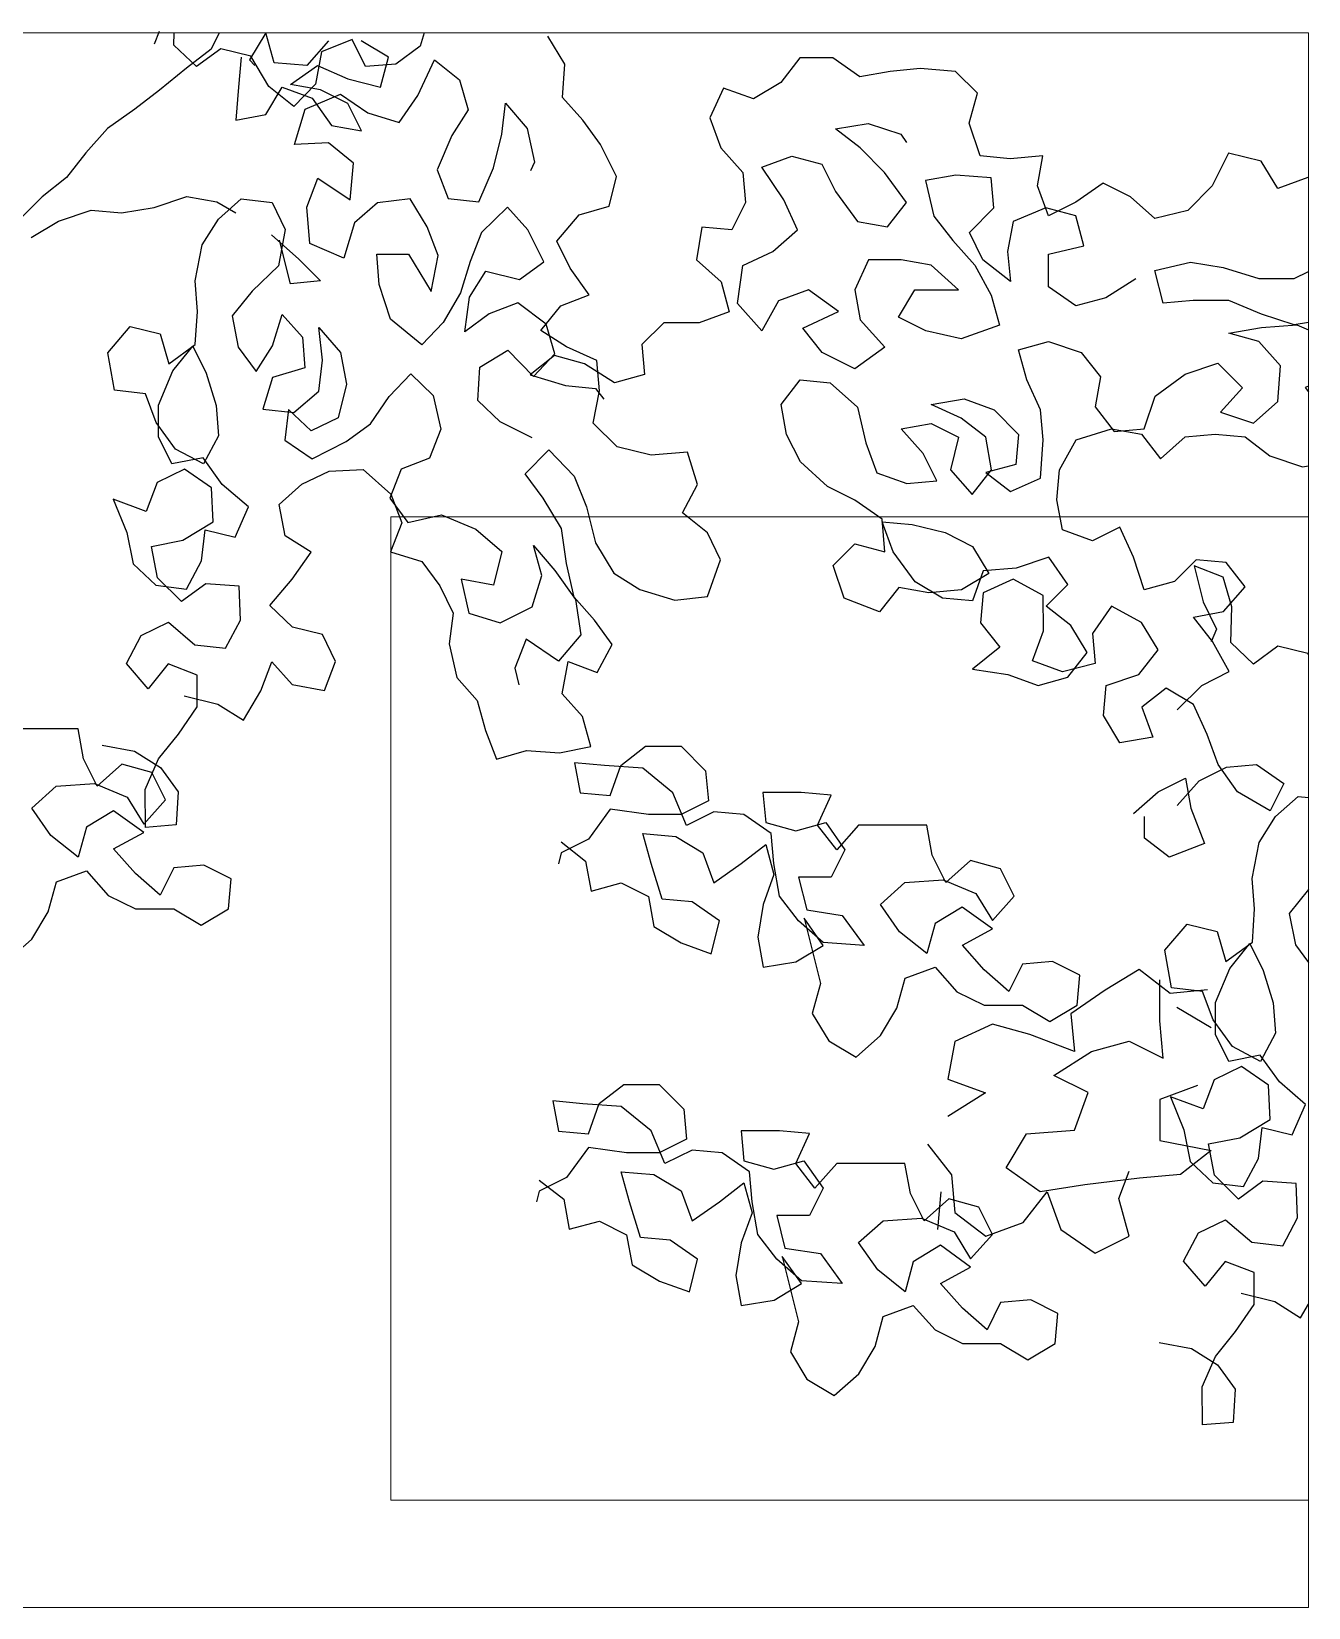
# Model space of a CAD drawing. Header units: millimetres. Extents: x 2810.5 to 2848.4, y 1624.4 to 1676.1.
# Drawn here: x 2815.662 to 2817.107, y 1650.264 to 1652.048 of the extents above; entities that cross this region are included whole.
import ezdxf

# ---------------------------------------------------------------- set-up
doc = ezdxf.new("R2010")
doc.units = ezdxf.units.MM
doc.layers.add('PROIEZIONI_projections', color=145, linetype='Continuous', lineweight=13)
doc.layers.add('VERDE_ALBERI', color=104, linetype='Continuous')

msp = doc.modelspace()

# ---------------------------------------------------------------- linework, layer by layer
at = {"layer": 'PROIEZIONI_projections'}
msp.add_lwpolyline([(2814.2219, 1652.046), (2817.1072, 1652.046), (2817.1072, 1650.2641), (2814.2219, 1650.2641)], close=True, dxfattribs=at)
msp.add_lwpolyline([(2817.1072, 1650.3857), (2816.0688, 1650.3857), (2816.0688, 1651.4983), (2817.1072, 1651.4983)], dxfattribs=at)
at = {"layer": 'VERDE_ALBERI'}
for p, q in [((2815.8066, 1652.0476), (2815.8008, 1652.0333)), ((2815.8231, 1652.0323), (2815.8234, 1652.046)), ((2815.8744, 1652.046), (2815.8653, 1652.0277)), ((2815.9271, 1652.0463), (2815.9086, 1652.0154)), ((2815.9364, 1652.0123), (2815.9271, 1652.0463)), ((2816.1064, 1652.046), (2816.1017, 1652.0309)), ((2815.8486, 1652.008), (2815.8231, 1652.0323)), ((2815.8653, 1652.0277), (2815.8375, 1652.0061)), ((2815.8761, 1652.0282), (2815.8486, 1652.008)), ((2815.91, 1652.0198), (2815.8761, 1652.0282)), ((2815.9981, 1652.0371), (2815.9735, 1652.0093)), ((2816.0249, 1652.0387), (2815.99, 1652.0248)), ((2816.0398, 1652.008), (2816.0249, 1652.0387)), ((2816.0661, 1652.0186), (2816.0352, 1652.0371)), ((2816.1017, 1652.0309), (2816.0742, 1652.0107)), ((2816.2655, 1652.0107), (2816.2463, 1652.0424)), ((2815.8993, 1652.0185), (2815.8963, 1651.9845)), ((2815.9086, 1652.0154), (2815.9148, 1652.0092)), ((2815.9307, 1651.9854), (2815.91, 1652.0198)), ((2815.9735, 1652.0093), (2815.9364, 1652.0123)), ((2815.99, 1652.0248), (2815.9832, 1651.9882)), ((2816.0742, 1652.0107), (2816.0398, 1652.008)), ((2816.0569, 1651.9846), (2816.0661, 1652.0186)), ((2816.0992, 1651.9753), (2816.1182, 1652.0156)), ((2816.1182, 1652.0156), (2816.1463, 1651.9929)), ((2816.2629, 1651.9731), (2816.2655, 1652.0107)), ((2816.5317, 1652.0178), (2816.5101, 1651.99)), ((2816.5687, 1652.0178), (2816.5317, 1652.0178)), ((2816.5996, 1651.9962), (2816.5687, 1652.0178)), ((2815.8375, 1652.0061), (2815.8067, 1651.9813)), ((2815.9549, 1651.9876), (2815.9858, 1652.0093)), ((2815.9858, 1652.0093), (2816.0198, 1651.9939)), ((2816.0198, 1651.9939), (2816.0569, 1651.9846)), ((2816.1463, 1651.9929), (2816.156, 1651.959)), ((2816.6336, 1652.0025), (2816.5996, 1651.9962)), ((2816.6676, 1652.0056), (2816.6336, 1652.0025)), ((2816.7078, 1652.0025), (2816.6676, 1652.0056)), ((2816.7325, 1651.9778), (2816.7078, 1652.0025)), ((2815.8067, 1651.9813), (2815.7789, 1651.9597)), ((2815.8963, 1651.9845), (2815.8932, 1651.9474)), ((2815.9272, 1651.9536), (2815.9457, 1651.9845)), ((2815.9589, 1651.9627), (2815.9307, 1651.9854)), ((2815.9457, 1651.9845), (2815.9797, 1651.9722)), ((2815.9889, 1651.9815), (2815.9549, 1651.9876)), ((2815.9832, 1651.9882), (2815.9589, 1651.9627)), ((2815.9716, 1651.9596), (2816.0118, 1651.9767)), ((2816.0198, 1651.9661), (2815.9889, 1651.9815)), ((2816.0118, 1651.9767), (2816.0426, 1651.9555)), ((2816.0781, 1651.9445), (2816.0992, 1651.9753)), ((2816.4452, 1651.9837), (2816.4298, 1651.9498)), ((2816.4792, 1651.9714), (2816.4452, 1651.9837)), ((2816.5101, 1651.99), (2816.4792, 1651.9714)), ((2816.7233, 1651.9438), (2816.7325, 1651.9778)), ((2815.7789, 1651.9597), (2815.748, 1651.938)), ((2815.9595, 1651.9198), (2815.9716, 1651.9596)), ((2815.9797, 1651.9722), (2816.0013, 1651.9414)), ((2816.0353, 1651.9352), (2816.0198, 1651.9661)), ((2816.156, 1651.959), (2816.1375, 1651.9298)), ((2816.1942, 1651.9316), (2816.1983, 1651.9666)), ((2816.1983, 1651.9666), (2816.2228, 1651.938)), ((2816.2858, 1651.9472), (2816.2629, 1651.9731)), ((2815.8932, 1651.9474), (2815.9272, 1651.9536)), ((2816.0013, 1651.9414), (2816.0353, 1651.9352)), ((2816.0426, 1651.9555), (2816.0781, 1651.9445)), ((2816.306, 1651.9197), (2816.2858, 1651.9472)), ((2816.4298, 1651.9498), (2816.4422, 1651.9158)), ((2816.5719, 1651.9375), (2816.609, 1651.9437)), ((2816.609, 1651.9437), (2816.646, 1651.9314)), ((2816.7356, 1651.9068), (2816.7233, 1651.9438)), ((2815.748, 1651.938), (2815.7233, 1651.9102)), ((2815.9982, 1651.9215), (2815.9595, 1651.9198)), ((2816.0263, 1651.8988), (2815.9982, 1651.9215)), ((2816.1375, 1651.9298), (2816.1212, 1651.8911)), ((2816.1848, 1651.8934), (2816.1942, 1651.9316)), ((2816.2228, 1651.938), (2816.2314, 1651.8999)), ((2816.5997, 1651.9159), (2816.5719, 1651.9375)), ((2816.646, 1651.9314), (2816.6522, 1651.9222)), ((2815.7233, 1651.9102), (2815.7017, 1651.8824)), ((2816.3241, 1651.8837), (2816.306, 1651.9197)), ((2816.4422, 1651.9158), (2816.4669, 1651.888)), ((2816.4885, 1651.8942), (2816.5225, 1651.9066)), ((2816.5225, 1651.9066), (2816.5565, 1651.8974)), ((2816.6275, 1651.8882), (2816.5997, 1651.9159)), ((2816.7696, 1651.9037), (2816.7356, 1651.9068)), ((2816.8067, 1651.9069), (2816.7696, 1651.9037)), ((2816.8005, 1651.8729), (2816.8067, 1651.9069)), ((2817.0167, 1651.9101), (2816.9982, 1651.873)), ((2817.0538, 1651.9009), (2817.0167, 1651.9101)), ((2816.0227, 1651.857), (2816.0263, 1651.8988)), ((2816.1212, 1651.8911), (2816.1335, 1651.8588)), ((2816.1684, 1651.8547), (2816.1848, 1651.8934)), ((2816.2314, 1651.8999), (2816.2266, 1651.8898)), ((2816.4669, 1651.888), (2816.47, 1651.854)), ((2816.5133, 1651.8572), (2816.4885, 1651.8942)), ((2816.5565, 1651.8974), (2816.572, 1651.8665)), ((2816.6523, 1651.8542), (2816.6275, 1651.8882)), ((2816.7079, 1651.8851), (2816.6739, 1651.8789)), ((2816.748, 1651.8821), (2816.7079, 1651.8851)), ((2817.0724, 1651.87), (2817.0538, 1651.9009)), ((2815.7017, 1651.8824), (2815.674, 1651.8607)), ((2815.9735, 1651.8489), (2815.9861, 1651.8818)), ((2815.9861, 1651.8818), (2816.0227, 1651.857)), ((2816.3157, 1651.8498), (2816.3241, 1651.8837)), ((2816.6739, 1651.8789), (2816.6832, 1651.8388)), ((2816.7511, 1651.8481), (2816.748, 1651.8821)), ((2816.8129, 1651.8389), (2816.8005, 1651.8729)), ((2816.8747, 1651.876), (2816.8438, 1651.8544)), ((2816.9056, 1651.8606), (2816.8747, 1651.876)), ((2816.9982, 1651.873), (2816.9705, 1651.8452)), ((2817.1063, 1651.8824), (2817.0724, 1651.87)), ((2817.1072, 1651.8823), (2817.1063, 1651.8824)), ((2815.674, 1651.8607), (2815.6493, 1651.836)), ((2815.8006, 1651.8485), (2815.8377, 1651.8609)), ((2815.8377, 1651.8609), (2815.8717, 1651.8547)), ((2815.8717, 1651.8547), (2815.8933, 1651.8424)), ((2815.8734, 1651.8354), (2815.8993, 1651.8582)), ((2815.8993, 1651.8582), (2815.9343, 1651.8541)), ((2815.9343, 1651.8541), (2815.9492, 1651.8234)), ((2816.0535, 1651.8539), (2816.0276, 1651.831)), ((2816.0905, 1651.8582), (2816.0535, 1651.8539)), ((2816.1097, 1651.8265), (2816.0905, 1651.8582)), ((2816.1335, 1651.8588), (2816.1684, 1651.8547)), ((2816.2818, 1651.8402), (2816.3157, 1651.8498)), ((2816.47, 1651.854), (2816.4546, 1651.8231)), ((2816.5288, 1651.8232), (2816.5133, 1651.8572)), ((2816.572, 1651.8665), (2816.5967, 1651.8325)), ((2816.6307, 1651.8264), (2816.6523, 1651.8542)), ((2816.8438, 1651.8544), (2816.8129, 1651.8389)), ((2816.9334, 1651.8359), (2816.9056, 1651.8606)), ((2815.6616, 1651.8144), (2815.6925, 1651.833)), ((2815.6925, 1651.833), (2815.7296, 1651.8453)), ((2815.7296, 1651.8453), (2815.7636, 1651.8423)), ((2815.7636, 1651.8423), (2815.8006, 1651.8485)), ((2815.8549, 1651.8062), (2815.8734, 1651.8354)), ((2815.9768, 1651.8076), (2815.9735, 1651.8489)), ((2816.2008, 1651.849), (2816.1712, 1651.8203)), ((2816.2236, 1651.8231), (2816.2008, 1651.849)), ((2816.2565, 1651.8104), (2816.2818, 1651.8402)), ((2816.5967, 1651.8325), (2816.6307, 1651.8264)), ((2816.6832, 1651.8388), (2816.7048, 1651.811)), ((2816.7234, 1651.8203), (2816.7511, 1651.8481)), ((2816.7728, 1651.8327), (2816.7666, 1651.7987)), ((2816.8098, 1651.8482), (2816.7728, 1651.8327)), ((2816.8438, 1651.8389), (2816.8098, 1651.8482)), ((2816.8531, 1651.805), (2816.8438, 1651.8389)), ((2816.9705, 1651.8452), (2816.9334, 1651.8359)), ((2815.9335, 1651.8177), (2815.9644, 1651.79)), ((2815.9492, 1651.8234), (2815.9414, 1651.7826)), ((2816.0276, 1651.831), (2816.0155, 1651.7912)), ((2816.122, 1651.7942), (2816.1097, 1651.8265)), ((2816.1712, 1651.8203), (2816.1585, 1651.7874)), ((2816.2417, 1651.7871), (2816.2236, 1651.8231)), ((2816.4206, 1651.8262), (2816.4145, 1651.7891)), ((2816.4546, 1651.8231), (2816.4206, 1651.8262)), ((2816.501, 1651.7985), (2816.5288, 1651.8232)), ((2816.7388, 1651.7894), (2816.7234, 1651.8203)), ((2815.8471, 1651.7654), (2815.8549, 1651.8062)), ((2815.9551, 1651.7621), (2815.9427, 1651.8116)), ((2816.0155, 1651.7912), (2815.9768, 1651.8076)), ((2816.2714, 1651.7797), (2816.2565, 1651.8104)), ((2816.467, 1651.783), (2816.501, 1651.7985)), ((2816.7048, 1651.811), (2816.7296, 1651.7832)), ((2816.7666, 1651.7987), (2816.7698, 1651.7647)), ((2816.813, 1651.7957), (2816.8531, 1651.805)), ((2815.9414, 1651.7826), (2815.9118, 1651.7539)), ((2815.9644, 1651.79), (2815.9891, 1651.7653)), ((2816.0526, 1651.7956), (2816.0886, 1651.7957)), ((2816.0553, 1651.7612), (2816.0526, 1651.7956)), ((2816.0886, 1651.7957), (2816.1141, 1651.7534)), ((2816.1141, 1651.7534), (2816.122, 1651.7942)), ((2816.1585, 1651.7874), (2816.1475, 1651.7519)), ((2816.2142, 1651.7669), (2816.2417, 1651.7871)), ((2816.2932, 1651.7496), (2816.2714, 1651.7797)), ((2816.4145, 1651.7891), (2816.4423, 1651.7644)), ((2816.4609, 1651.7397), (2816.467, 1651.783)), ((2816.6091, 1651.7893), (2816.5937, 1651.7553)), ((2816.6462, 1651.7893), (2816.6091, 1651.7893)), ((2816.6802, 1651.7832), (2816.6462, 1651.7893)), ((2816.7111, 1651.7554), (2816.6802, 1651.7832)), ((2816.7296, 1651.7832), (2816.7481, 1651.7493)), ((2816.7698, 1651.7647), (2816.7388, 1651.7894)), ((2816.813, 1651.7586), (2816.813, 1651.7957)), ((2816.9335, 1651.7772), (2816.9736, 1651.7865)), ((2816.9736, 1651.7865), (2817.0107, 1651.7804)), ((2817.0107, 1651.7804), (2817.0509, 1651.7681)), ((2815.8498, 1651.7309), (2815.8471, 1651.7654)), ((2815.9891, 1651.7653), (2815.9551, 1651.7621)), ((2816.0681, 1651.722), (2816.0553, 1651.7612)), ((2816.1576, 1651.7471), (2816.1761, 1651.7763)), ((2816.1761, 1651.7763), (2816.2142, 1651.7669)), ((2816.4423, 1651.7644), (2816.4516, 1651.7305)), ((2816.9118, 1651.7679), (2816.8779, 1651.7463)), ((2816.9428, 1651.7402), (2816.9335, 1651.7772)), ((2817.0509, 1651.7681), (2817.091, 1651.7681)), ((2817.091, 1651.7681), (2817.1072, 1651.7762)), ((2815.9118, 1651.7539), (2815.8891, 1651.7257)), ((2816.1475, 1651.7519), (2816.128, 1651.7184)), ((2816.1524, 1651.7079), (2816.1576, 1651.7471)), ((2816.2609, 1651.7373), (2816.2932, 1651.7496)), ((2816.5072, 1651.7429), (2816.4887, 1651.7089)), ((2816.5412, 1651.7552), (2816.5072, 1651.7429)), ((2816.5752, 1651.7306), (2816.5412, 1651.7552)), ((2816.5937, 1651.7553), (2816.5999, 1651.7213)), ((2816.6431, 1651.7244), (2816.6616, 1651.7554)), ((2816.6616, 1651.7554), (2816.7111, 1651.7554)), ((2816.7481, 1651.7493), (2816.7574, 1651.7153)), ((2816.8439, 1651.737), (2816.813, 1651.7586)), ((2816.8779, 1651.7463), (2816.8439, 1651.737)), ((2816.9767, 1651.7433), (2816.9428, 1651.7402)), ((2817.0169, 1651.7433), (2816.9767, 1651.7433)), ((2817.054, 1651.7279), (2817.0169, 1651.7433)), ((2815.8473, 1651.6933), (2815.8498, 1651.7309)), ((2815.8891, 1651.7257), (2815.896, 1651.6903)), ((2815.9347, 1651.692), (2815.9457, 1651.7275)), ((2815.9457, 1651.7275), (2815.9686, 1651.7016)), ((2816.1799, 1651.7281), (2816.1524, 1651.7079)), ((2816.2122, 1651.7404), (2816.1799, 1651.7281)), ((2816.2446, 1651.7166), (2816.2122, 1651.7404)), ((2816.2382, 1651.7092), (2816.2609, 1651.7373)), ((2816.4516, 1651.7305), (2816.4176, 1651.7181)), ((2816.4887, 1651.7089), (2816.4609, 1651.7397)), ((2816.535, 1651.712), (2816.5752, 1651.7306)), ((2816.674, 1651.709), (2816.6431, 1651.7244)), ((2817.0911, 1651.7156), (2817.054, 1651.7279)), ((2815.7483, 1651.684), (2815.7736, 1651.7138)), ((2815.7736, 1651.7138), (2815.8075, 1651.7054)), ((2815.9914, 1651.6757), (2815.9871, 1651.7128)), ((2815.9871, 1651.7128), (2816.0116, 1651.6842)), ((2816.1037, 1651.6929), (2816.0681, 1651.722)), ((2816.128, 1651.7184), (2816.1037, 1651.6929)), ((2816.2674, 1651.6907), (2816.2382, 1651.7092)), ((2816.2542, 1651.6828), (2816.2446, 1651.7166)), ((2816.3775, 1651.718), (2816.3528, 1651.6933)), ((2816.4176, 1651.7181), (2816.3775, 1651.718)), ((2816.5567, 1651.6842), (2816.535, 1651.712)), ((2816.5999, 1651.7213), (2816.6277, 1651.6905)), ((2816.7142, 1651.6998), (2816.674, 1651.709)), ((2816.7574, 1651.7153), (2816.7142, 1651.6998)), ((2817.0169, 1651.7063), (2817.054, 1651.7125)), ((2817.054, 1651.7125), (2817.0941, 1651.7156)), ((2817.1072, 1651.7185), (2817.0911, 1651.7156)), ((2817.0941, 1651.7156), (2817.1072, 1651.7102)), ((2815.8075, 1651.7054), (2815.8172, 1651.6715)), ((2815.8172, 1651.6715), (2815.8473, 1651.6933)), ((2815.822, 1651.6636), (2815.8447, 1651.6917)), ((2815.8447, 1651.6917), (2815.8596, 1651.661)), ((2815.896, 1651.6903), (2815.9163, 1651.6628)), ((2815.9163, 1651.6628), (2815.9347, 1651.692)), ((2815.9686, 1651.7016), (2815.9713, 1651.6672)), ((2816.3019, 1651.6755), (2816.2674, 1651.6907)), ((2816.3528, 1651.6933), (2816.3559, 1651.6593)), ((2816.6277, 1651.6905), (2816.5938, 1651.6657)), ((2816.7791, 1651.6875), (2816.8131, 1651.6968)), ((2816.8131, 1651.6968), (2816.8501, 1651.6845)), ((2817.0509, 1651.697), (2817.0169, 1651.7063)), ((2817.0757, 1651.6692), (2817.0509, 1651.697)), ((2815.7558, 1651.6417), (2815.7483, 1651.684)), ((2815.9873, 1651.6407), (2815.9914, 1651.6757)), ((2816.0116, 1651.6842), (2816.0185, 1651.6487)), ((2816.1695, 1651.6677), (2816.2012, 1651.6869)), ((2816.2012, 1651.6869), (2816.2299, 1651.6573)), ((2816.254, 1651.6808), (2816.2262, 1651.6592)), ((2816.2299, 1651.6573), (2816.2542, 1651.6828)), ((2816.2879, 1651.6716), (2816.254, 1651.6808)), ((2816.3219, 1651.65), (2816.2879, 1651.6716)), ((2816.3046, 1651.641), (2816.3019, 1651.6755)), ((2816.5938, 1651.6657), (2816.5567, 1651.6842)), ((2816.7884, 1651.6535), (2816.7791, 1651.6875)), ((2816.8501, 1651.6845), (2816.8718, 1651.6567)), ((2816.9675, 1651.6599), (2817.0046, 1651.6723)), ((2817.0046, 1651.6723), (2817.0324, 1651.6445)), ((2815.8056, 1651.6249), (2815.822, 1651.6636)), ((2815.8596, 1651.661), (2815.8708, 1651.6245)), ((2815.9348, 1651.6559), (2815.9238, 1651.6204)), ((2815.9713, 1651.6672), (2815.9348, 1651.6559)), ((2816.0668, 1651.6346), (2816.0911, 1651.6601)), ((2816.0911, 1651.6601), (2816.1166, 1651.6358)), ((2816.1669, 1651.6301), (2816.1695, 1651.6677)), ((2816.2262, 1651.6592), (2816.2663, 1651.6469)), ((2816.3559, 1651.6593), (2816.3219, 1651.65)), ((2816.5104, 1651.6255), (2816.532, 1651.6533)), ((2816.532, 1651.6533), (2816.566, 1651.6502)), ((2816.8039, 1651.6196), (2816.7884, 1651.6535)), ((2816.8718, 1651.6567), (2816.8656, 1651.6227)), ((2816.9336, 1651.6351), (2816.9675, 1651.6599)), ((2817.0726, 1651.6291), (2817.0757, 1651.6692)), ((2815.7908, 1651.6375), (2815.7558, 1651.6417)), ((2815.803, 1651.6053), (2815.7908, 1651.6375)), ((2815.9588, 1651.6163), (2815.9873, 1651.6407)), ((2816.0185, 1651.6487), (2816.0091, 1651.6106)), ((2816.1166, 1651.6358), (2816.1252, 1651.5976)), ((2816.2663, 1651.6469), (2816.3003, 1651.6438)), ((2816.2978, 1651.6045), (2816.3046, 1651.641)), ((2816.3003, 1651.6438), (2816.3096, 1651.6315)), ((2816.566, 1651.6502), (2816.5969, 1651.6225)), ((2817.0324, 1651.6445), (2817.0077, 1651.6167)), ((2817.1072, 1651.6463), (2817.1035, 1651.6446)), ((2817.1035, 1651.6446), (2817.1072, 1651.6398)), ((2815.8057, 1651.5888), (2815.8056, 1651.6249)), ((2815.8708, 1651.6245), (2815.8735, 1651.5901)), ((2815.9238, 1651.6204), (2815.9588, 1651.6163)), ((2815.9529, 1651.62), (2815.9488, 1651.585)), ((2815.9784, 1651.5957), (2815.9529, 1651.62)), ((2816.0457, 1651.6038), (2816.0668, 1651.6346)), ((2816.1924, 1651.6058), (2816.1669, 1651.6301)), ((2816.5166, 1651.5915), (2816.5104, 1651.6255)), ((2816.5969, 1651.6225), (2816.6062, 1651.5823)), ((2816.6803, 1651.6256), (2816.7174, 1651.6318)), ((2816.7143, 1651.6102), (2816.6803, 1651.6256)), ((2816.7174, 1651.6318), (2816.7513, 1651.6195)), ((2816.7513, 1651.6195), (2816.7792, 1651.5917)), ((2816.807, 1651.5856), (2816.8039, 1651.6196)), ((2816.8656, 1651.6227), (2816.8873, 1651.5949)), ((2816.9213, 1651.5981), (2816.9336, 1651.6351)), ((2817.0448, 1651.6043), (2817.0726, 1651.6291)), ((2815.8248, 1651.5751), (2815.803, 1651.6053)), ((2816.0091, 1651.6106), (2815.9784, 1651.5957)), ((2816.0182, 1651.5836), (2816.0457, 1651.6038)), ((2816.2285, 1651.5879), (2816.1924, 1651.6058)), ((2816.3249, 1651.5775), (2816.2978, 1651.6045)), ((2816.6463, 1651.5978), (2816.6803, 1651.604)), ((2816.6803, 1651.604), (2816.7112, 1651.5886)), ((2816.7421, 1651.5886), (2816.7143, 1651.6102)), ((2817.0077, 1651.6167), (2817.0448, 1651.6043)), ((2815.8206, 1651.5582), (2815.8057, 1651.5888)), ((2815.8735, 1651.5901), (2815.8567, 1651.5582)), ((2815.9488, 1651.585), (2815.9796, 1651.5639)), ((2815.9796, 1651.5639), (2816.0182, 1651.5836)), ((2816.1252, 1651.5976), (2816.1125, 1651.5648)), ((2816.5321, 1651.5606), (2816.5166, 1651.5915)), ((2816.6062, 1651.5823), (2816.6186, 1651.5483)), ((2816.6711, 1651.57), (2816.6463, 1651.5978)), ((2816.7112, 1651.5886), (2816.702, 1651.5515)), ((2816.7483, 1651.5516), (2816.7421, 1651.5886)), ((2816.7792, 1651.5917), (2816.7761, 1651.5578)), ((2816.8039, 1651.5423), (2816.807, 1651.5856)), ((2816.8255, 1651.5516), (2816.8441, 1651.5856)), ((2816.8441, 1651.5856), (2816.8842, 1651.598)), ((2816.8842, 1651.598), (2816.9182, 1651.5919)), ((2816.8873, 1651.5949), (2816.9213, 1651.5981)), ((2816.9182, 1651.5919), (2816.9398, 1651.5641)), ((2816.9398, 1651.5641), (2816.9676, 1651.5888)), ((2816.9676, 1651.5888), (2817.0016, 1651.5919)), ((2817.0016, 1651.5919), (2817.0356, 1651.5889)), ((2817.0356, 1651.5889), (2817.0634, 1651.5673)), ((2815.8561, 1651.5651), (2815.8206, 1651.5582)), ((2815.8567, 1651.5582), (2815.8248, 1651.5751)), ((2815.8779, 1651.535), (2815.8561, 1651.5651)), ((2816.1125, 1651.5648), (2816.0802, 1651.5525)), ((2816.2206, 1651.547), (2816.2476, 1651.5741)), ((2816.2476, 1651.5741), (2816.2763, 1651.5445)), ((2816.3631, 1651.5681), (2816.3249, 1651.5775)), ((2816.4044, 1651.5714), (2816.3631, 1651.5681)), ((2816.4156, 1651.5349), (2816.4044, 1651.5714)), ((2816.6866, 1651.5391), (2816.6711, 1651.57)), ((2817.0634, 1651.5673), (2817.1005, 1651.555)), ((2815.835, 1651.5524), (2815.8043, 1651.5374)), ((2815.8657, 1651.5313), (2815.835, 1651.5524)), ((2815.968, 1651.5352), (2815.9987, 1651.5502)), ((2815.9987, 1651.5502), (2816.0373, 1651.5518)), ((2816.0373, 1651.5518), (2816.0687, 1651.5239)), ((2816.0802, 1651.5525), (2816.0676, 1651.5196)), ((2816.2409, 1651.5196), (2816.2206, 1651.547)), ((2816.563, 1651.5329), (2816.5321, 1651.5606)), ((2816.6186, 1651.5483), (2816.6526, 1651.536)), ((2816.702, 1651.5515), (2816.7267, 1651.5237)), ((2816.7267, 1651.5237), (2816.7483, 1651.5516)), ((2816.7761, 1651.5578), (2816.7421, 1651.5485)), ((2816.7421, 1651.5485), (2816.77, 1651.5269)), ((2816.8225, 1651.5176), (2816.8255, 1651.5516)), ((2817.1005, 1651.555), (2817.1072, 1651.5562)), ((2815.8043, 1651.5374), (2815.7917, 1651.5046)), ((2815.8674, 1651.4926), (2815.8657, 1651.5313)), ((2815.9077, 1651.5096), (2815.8779, 1651.535)), ((2815.9421, 1651.5124), (2815.968, 1651.5352)), ((2816.2763, 1651.5445), (2816.2902, 1651.5096)), ((2816.3988, 1651.503), (2816.4156, 1651.5349)), ((2816.5939, 1651.5174), (2816.563, 1651.5329)), ((2816.6526, 1651.536), (2816.6866, 1651.5391)), ((2816.77, 1651.5269), (2816.8039, 1651.5423)), ((2815.7917, 1651.5046), (2815.7545, 1651.5182)), ((2815.7545, 1651.5182), (2815.77, 1651.4807)), ((2815.9491, 1651.4769), (2815.9421, 1651.5124)), ((2816.0676, 1651.5196), (2816.0878, 1651.4921)), ((2816.0687, 1651.5239), (2816.0809, 1651.4916)), ((2816.2616, 1651.4852), (2816.2409, 1651.5196)), ((2816.6248, 1651.4958), (2816.5939, 1651.5174)), ((2816.8287, 1651.4837), (2816.8225, 1651.5176)), ((2815.8331, 1651.4718), (2815.8674, 1651.4926)), ((2815.8924, 1651.4752), (2815.9077, 1651.5096)), ((2816.0878, 1651.4921), (2816.1259, 1651.5007)), ((2816.1259, 1651.5007), (2816.1647, 1651.4844)), ((2816.2902, 1651.5096), (2816.3003, 1651.4689)), ((2816.4269, 1651.4803), (2816.3988, 1651.503)), ((2816.6279, 1651.4588), (2816.6248, 1651.4958)), ((2816.6372, 1651.4588), (2816.6248, 1651.4928)), ((2816.6248, 1651.4928), (2816.6588, 1651.4897)), ((2815.77, 1651.4807), (2815.777, 1651.4452)), ((2815.8543, 1651.4486), (2815.8585, 1651.4836)), ((2815.8585, 1651.4836), (2815.8924, 1651.4752)), ((2815.9783, 1651.4585), (2815.9491, 1651.4769)), ((2816.0809, 1651.4916), (2816.0683, 1651.4587)), ((2816.1647, 1651.4844), (2816.1944, 1651.459)), ((2816.2675, 1651.4455), (2816.2616, 1651.4852)), ((2816.4418, 1651.4496), (2816.4269, 1651.4803)), ((2816.6588, 1651.4897), (2816.6959, 1651.4805)), ((2816.6959, 1651.4805), (2816.7268, 1651.465)), ((2816.8627, 1651.4713), (2816.8287, 1651.4837)), ((2816.8936, 1651.4868), (2816.8627, 1651.4713)), ((2816.909, 1651.4529), (2816.8936, 1651.4868)), ((2815.7976, 1651.4649), (2815.8331, 1651.4718)), ((2815.8046, 1651.4294), (2815.7976, 1651.4649)), ((2815.9571, 1651.4277), (2815.9783, 1651.4585)), ((2816.0683, 1651.4587), (2816.1038, 1651.4477)), ((2816.1944, 1651.459), (2816.185, 1651.4209)), ((2816.2395, 1651.4321), (2816.2299, 1651.466)), ((2816.2299, 1651.466), (2816.2543, 1651.4375)), ((2816.3003, 1651.4689), (2816.3211, 1651.4345)), ((2816.5693, 1651.4433), (2816.5939, 1651.468)), ((2816.5939, 1651.468), (2816.6279, 1651.4588)), ((2816.6619, 1651.4248), (2816.6372, 1651.4588)), ((2816.7268, 1651.465), (2816.7453, 1651.4342)), ((2815.777, 1651.4452), (2815.8025, 1651.4209)), ((2815.8374, 1651.4167), (2815.8543, 1651.4486)), ((2816.1038, 1651.4477), (2816.124, 1651.4202)), ((2816.2761, 1651.4073), (2816.2675, 1651.4455)), ((2816.4271, 1651.4083), (2816.4418, 1651.4496)), ((2816.5816, 1651.4062), (2816.5693, 1651.4433)), ((2816.7762, 1651.4404), (2816.7392, 1651.4373)), ((2816.8133, 1651.4528), (2816.7762, 1651.4404)), ((2816.8349, 1651.4219), (2816.8133, 1651.4528)), ((2816.9214, 1651.4158), (2816.909, 1651.4529)), ((2816.9801, 1651.4498), (2816.9554, 1651.4251)), ((2817.0108, 1651.4303), (2816.9779, 1651.4429)), ((2816.9779, 1651.4429), (2816.988, 1651.4021)), ((2817.0141, 1651.4468), (2816.9801, 1651.4498)), ((2817.0357, 1651.419), (2817.0141, 1651.4468)), ((2815.8317, 1651.4024), (2815.8046, 1651.4294)), ((2815.8592, 1651.4226), (2815.8317, 1651.4024)), ((2815.8968, 1651.4201), (2815.8592, 1651.4226)), ((2815.9318, 1651.3979), (2815.9571, 1651.4277)), ((2816.185, 1651.4209), (2816.1484, 1651.4277)), ((2816.1484, 1651.4277), (2816.157, 1651.3895)), ((2816.2285, 1651.3966), (2816.2395, 1651.4321)), ((2816.2543, 1651.4375), (2816.2777, 1651.4047)), ((2816.3211, 1651.4345), (2816.3503, 1651.416)), ((2816.6929, 1651.4063), (2816.6619, 1651.4248)), ((2816.7453, 1651.4342), (2816.7145, 1651.4156)), ((2816.7392, 1651.4373), (2816.7268, 1651.4033)), ((2816.7731, 1651.428), (2816.7392, 1651.4125)), ((2816.8071, 1651.4095), (2816.7731, 1651.428)), ((2816.8102, 1651.3972), (2816.8349, 1651.4219)), ((2816.9554, 1651.4251), (2816.9214, 1651.4158)), ((2817.0204, 1651.3964), (2817.0108, 1651.4303)), ((2815.8025, 1651.4209), (2815.8374, 1651.4167)), ((2815.8985, 1651.3814), (2815.8968, 1651.4201)), ((2816.124, 1651.4202), (2816.139, 1651.3895)), ((2816.299, 1651.3814), (2816.2761, 1651.4073)), ((2816.2777, 1651.4047), (2816.2837, 1651.365)), ((2816.3503, 1651.416), (2816.39, 1651.4039)), ((2816.39, 1651.4039), (2816.4271, 1651.4083)), ((2816.6218, 1651.3908), (2816.5816, 1651.4062)), ((2816.6434, 1651.4186), (2816.6218, 1651.3908)), ((2816.6774, 1651.4125), (2816.6434, 1651.4186)), ((2816.7145, 1651.4156), (2816.6774, 1651.4125)), ((2816.7268, 1651.4033), (2816.6929, 1651.4063)), ((2816.7392, 1651.4125), (2816.7361, 1651.3786)), ((2816.8072, 1651.3694), (2816.8071, 1651.4095)), ((2817.011, 1651.3912), (2817.0357, 1651.419)), ((2815.9573, 1651.3736), (2815.9318, 1651.3979)), ((2816.139, 1651.3895), (2816.1348, 1651.3545)), ((2816.157, 1651.3895), (2816.1925, 1651.3785)), ((2816.1925, 1651.3785), (2816.2285, 1651.3966)), ((2816.8381, 1651.3756), (2816.8102, 1651.3972)), ((2816.8844, 1651.3972), (2816.8628, 1651.3663)), ((2816.9184, 1651.3787), (2816.8844, 1651.3972)), ((2816.9771, 1651.385), (2817.011, 1651.3912)), ((2816.988, 1651.4021), (2817.003, 1651.3714)), ((2817.0194, 1651.3561), (2817.0204, 1651.3964)), ((2815.7862, 1651.3642), (2815.8169, 1651.3791)), ((2815.8169, 1651.3791), (2815.8466, 1651.3537)), ((2815.8816, 1651.3496), (2815.8985, 1651.3814)), ((2815.9912, 1651.3652), (2815.9573, 1651.3736)), ((2816.3192, 1651.3539), (2816.299, 1651.3814)), ((2816.7361, 1651.3786), (2816.7578, 1651.3508)), ((2816.7949, 1651.3354), (2816.8072, 1651.3694)), ((2816.8566, 1651.3447), (2816.8381, 1651.3756)), ((2816.9369, 1651.3479), (2816.9184, 1651.3787)), ((2816.9987, 1651.3572), (2816.9771, 1651.385)), ((2817.003, 1651.3714), (2816.9972, 1651.3571)), ((2815.7693, 1651.3323), (2815.7862, 1651.3642)), ((2815.8466, 1651.3537), (2815.8816, 1651.3496)), ((2816.0061, 1651.3346), (2815.9912, 1651.3652)), ((2816.1348, 1651.3545), (2816.1434, 1651.3164)), ((2816.2217, 1651.36), (2816.2091, 1651.3272)), ((2816.2583, 1651.3352), (2816.2217, 1651.36)), ((2816.2837, 1651.365), (2816.2583, 1651.3352)), ((2816.3023, 1651.3221), (2816.3192, 1651.3539)), ((2816.7578, 1651.3508), (2816.7269, 1651.326)), ((2816.8628, 1651.3663), (2816.8659, 1651.3323)), ((2817.0173, 1651.3232), (2816.9987, 1651.3572)), ((2817.0449, 1651.3318), (2817.0194, 1651.3561)), ((2817.0724, 1651.352), (2817.0449, 1651.3318)), ((2817.1063, 1651.3436), (2817.0724, 1651.352)), ((2815.7938, 1651.3038), (2815.7693, 1651.3323)), ((2815.9215, 1651.3015), (2815.9341, 1651.3344)), ((2815.9341, 1651.3344), (2815.9569, 1651.3085)), ((2815.9935, 1651.3017), (2816.0061, 1651.3346)), ((2816.2626, 1651.2982), (2816.2694, 1651.3347)), ((2816.2694, 1651.3347), (2816.3023, 1651.3221)), ((2816.8288, 1651.323), (2816.7949, 1651.3354)), ((2816.8659, 1651.3323), (2816.8288, 1651.323)), ((2816.835, 1651.3169), (2816.8566, 1651.3447)), ((2816.9153, 1651.32), (2816.9369, 1651.3479)), ((2817.1072, 1651.3422), (2817.1063, 1651.3436)), ((2815.8165, 1651.3319), (2815.7938, 1651.3038)), ((2815.8494, 1651.3193), (2815.8165, 1651.3319)), ((2815.8495, 1651.2833), (2815.8494, 1651.3193)), ((2816.1434, 1651.3164), (2816.1662, 1651.2905)), ((2816.2091, 1651.3272), (2816.2133, 1651.3081)), ((2816.7269, 1651.326), (2816.7671, 1651.3199)), ((2816.7671, 1651.3199), (2816.8011, 1651.3076)), ((2816.8011, 1651.3076), (2816.835, 1651.3169)), ((2816.8783, 1651.3076), (2816.9153, 1651.32)), ((2816.9864, 1651.3077), (2817.0173, 1651.3232)), ((2815.902, 1651.2681), (2815.9215, 1651.3015)), ((2815.9569, 1651.3085), (2815.9935, 1651.3017)), ((2816.2855, 1651.2723), (2816.2626, 1651.2982)), ((2816.8752, 1651.2737), (2816.8783, 1651.3076)), ((2816.9462, 1651.3046), (2816.9185, 1651.283)), ((2816.9772, 1651.2861), (2816.9462, 1651.3046)), ((2816.9586, 1651.2799), (2816.9864, 1651.3077)), ((2815.8284, 1651.2525), (2815.8495, 1651.2833)), ((2815.8346, 1651.296), (2815.8728, 1651.2865)), ((2815.8728, 1651.2865), (2815.902, 1651.2681)), ((2816.1662, 1651.2905), (2816.1759, 1651.2566)), ((2816.9185, 1651.283), (2816.9309, 1651.249)), ((2816.9926, 1651.2521), (2816.9772, 1651.2861)), ((2816.2951, 1651.2384), (2816.2855, 1651.2723)), ((2816.8938, 1651.2428), (2816.8752, 1651.2737)), ((2815.7147, 1651.2584), (2815.6374, 1651.2583)), ((2815.7209, 1651.2244), (2815.7147, 1651.2584)), ((2815.8057, 1651.2244), (2815.8284, 1651.2525)), ((2816.1759, 1651.2566), (2816.1881, 1651.2243)), ((2816.9309, 1651.249), (2816.8938, 1651.2428)), ((2817.005, 1651.2182), (2816.9926, 1651.2521)), ((2815.742, 1651.2401), (2815.7786, 1651.2333)), ((2815.7786, 1651.2333), (2815.8078, 1651.2148)), ((2816.1881, 1651.2243), (2816.222, 1651.234)), ((2816.222, 1651.234), (2816.2596, 1651.2314)), ((2816.2596, 1651.2314), (2816.2951, 1651.2384)), ((2816.3291, 1651.2171), (2816.3569, 1651.2387)), ((2816.3569, 1651.2387), (2816.3971, 1651.2388)), ((2816.3971, 1651.2388), (2816.4249, 1651.211)), ((2815.7363, 1651.1936), (2815.7209, 1651.2244)), ((2815.7641, 1651.2183), (2815.7363, 1651.1936)), ((2815.7981, 1651.2091), (2815.7641, 1651.2183)), ((2815.7904, 1651.1899), (2815.8057, 1651.2244)), ((2815.8136, 1651.1782), (2815.7981, 1651.2091)), ((2815.8078, 1651.2148), (2815.828, 1651.1873)), ((2816.3106, 1651.2171), (2816.2766, 1651.2201)), ((2816.2766, 1651.2201), (2816.2828, 1651.1861)), ((2816.3539, 1651.214), (2816.3106, 1651.2171)), ((2816.3168, 1651.1831), (2816.3291, 1651.2171)), ((2816.3879, 1651.1862), (2816.3539, 1651.214)), ((2816.4249, 1651.211), (2816.428, 1651.177)), ((2816.9834, 1651.1996), (2817.0143, 1651.2151)), ((2817.0267, 1651.1873), (2817.005, 1651.2182)), ((2817.0143, 1651.2151), (2817.0483, 1651.2182)), ((2817.0483, 1651.2182), (2817.0792, 1651.1966)), ((2815.6622, 1651.1688), (2815.69, 1651.1935)), ((2815.69, 1651.1935), (2815.7333, 1651.1966)), ((2815.7333, 1651.1966), (2815.7703, 1651.1812)), ((2815.791, 1651.147), (2815.7904, 1651.1899)), ((2816.9371, 1651.1872), (2816.968, 1651.2027)), ((2816.9587, 1651.1718), (2816.9834, 1651.1996)), ((2816.968, 1651.2027), (2816.9742, 1651.1687)), ((2817.0792, 1651.1966), (2817.0638, 1651.1657)), ((2815.7703, 1651.1812), (2815.7889, 1651.1504)), ((2815.7889, 1651.1504), (2815.8136, 1651.1782)), ((2815.828, 1651.1873), (2815.8255, 1651.1497)), ((2816.2828, 1651.1861), (2816.3168, 1651.1831)), ((2816.4033, 1651.1492), (2816.3879, 1651.1862)), ((2816.428, 1651.177), (2816.3972, 1651.1615)), ((2816.5331, 1651.1864), (2816.4898, 1651.1863)), ((2816.4898, 1651.1863), (2816.4929, 1651.1524)), ((2816.567, 1651.1833), (2816.5331, 1651.1864)), ((2816.5516, 1651.1493), (2816.567, 1651.1833)), ((2816.9093, 1651.1625), (2816.9371, 1651.1872)), ((2817.0638, 1651.1657), (2817.0267, 1651.1873)), ((2817.0698, 1651.1592), (2817.0957, 1651.182)), ((2817.0957, 1651.182), (2817.1072, 1651.1807)), ((2815.6839, 1651.1379), (2815.6622, 1651.1688)), ((2815.7549, 1651.1658), (2815.724, 1651.1472)), ((2815.7889, 1651.1411), (2815.7549, 1651.1658)), ((2816.3168, 1651.1676), (2816.2922, 1651.1336)), ((2816.3601, 1651.1615), (2816.3168, 1651.1676)), ((2816.3972, 1651.1615), (2816.3601, 1651.1615)), ((2816.4342, 1651.1647), (2816.4033, 1651.1492)), ((2816.4682, 1651.1616), (2816.4342, 1651.1647)), ((2816.4991, 1651.14), (2816.4682, 1651.1616)), ((2816.9217, 1651.1347), (2816.9217, 1651.1594)), ((2816.9742, 1651.1687), (2816.9897, 1651.1286)), ((2817.0513, 1651.13), (2817.0698, 1651.1592)), ((2815.7148, 1651.1132), (2815.6839, 1651.1379)), ((2815.724, 1651.1472), (2815.7148, 1651.1132)), ((2815.7549, 1651.1225), (2815.7889, 1651.1411)), ((2815.8255, 1651.1497), (2815.791, 1651.147)), ((2816.3632, 1651.1059), (2816.3539, 1651.1399)), ((2816.3539, 1651.1399), (2816.391, 1651.1368)), ((2816.391, 1651.1368), (2816.4219, 1651.1183)), ((2816.4929, 1651.1524), (2816.5269, 1651.1431)), ((2816.5022, 1651.106), (2816.4991, 1651.14)), ((2816.5269, 1651.1431), (2816.5609, 1651.1524)), ((2816.5733, 1651.1215), (2816.5516, 1651.1493)), ((2816.5609, 1651.1524), (2816.5825, 1651.1215)), ((2816.598, 1651.1494), (2816.5733, 1651.1215)), ((2816.6752, 1651.1494), (2816.598, 1651.1494)), ((2816.6814, 1651.1155), (2816.6752, 1651.1494)), ((2815.7797, 1651.0948), (2815.7549, 1651.1225)), ((2816.2613, 1651.1182), (2816.2582, 1651.1058)), ((2816.2922, 1651.1336), (2816.2613, 1651.1182)), ((2816.2613, 1651.1305), (2816.2891, 1651.1089)), ((2816.4219, 1651.1183), (2816.4343, 1651.0843)), ((2816.4652, 1651.106), (2816.4929, 1651.1276)), ((2816.4929, 1651.1276), (2816.5022, 1651.0937)), ((2816.5825, 1651.1215), (2816.5671, 1651.0906)), ((2816.9495, 1651.1131), (2816.9217, 1651.1347)), ((2816.9897, 1651.1286), (2816.9495, 1651.1131)), ((2817.0435, 1651.0892), (2817.0513, 1651.13)), ((2815.8229, 1651.101), (2815.8075, 1651.0701)), ((2815.8569, 1651.1041), (2815.8229, 1651.101)), ((2815.8878, 1651.0887), (2815.8569, 1651.1041)), ((2816.2891, 1651.1089), (2816.2953, 1651.0749)), ((2816.3756, 1651.0657), (2816.3632, 1651.1059)), ((2816.4343, 1651.0843), (2816.4652, 1651.106)), ((2816.5084, 1651.069), (2816.5022, 1651.106)), ((2816.6969, 1651.0846), (2816.6814, 1651.1155)), ((2816.7246, 1651.1093), (2816.6969, 1651.0846)), ((2816.7586, 1651.1001), (2816.7246, 1651.1093)), ((2815.6809, 1651.0514), (2815.6901, 1651.0854)), ((2815.6901, 1651.0854), (2815.7241, 1651.0978)), ((2815.7241, 1651.0978), (2815.7488, 1651.07)), ((2815.8075, 1651.0701), (2815.7797, 1651.0948)), ((2815.8847, 1651.0547), (2815.8878, 1651.0887)), ((2816.2953, 1651.0749), (2816.3293, 1651.0842)), ((2816.3293, 1651.0842), (2816.3602, 1651.0688)), ((2816.5022, 1651.0937), (2816.4899, 1651.0597)), ((2816.5671, 1651.0906), (2816.5301, 1651.0906)), ((2816.5301, 1651.0906), (2816.5394, 1651.0535)), ((2816.6228, 1651.0598), (2816.6505, 1651.0845)), ((2816.6505, 1651.0845), (2816.6938, 1651.0877)), ((2816.6938, 1651.0877), (2816.7309, 1651.0723)), ((2816.7741, 1651.0692), (2816.7586, 1651.1001)), ((2817.0462, 1651.0548), (2817.0435, 1651.0892)), ((2815.7488, 1651.07), (2815.7797, 1651.0546)), ((2816.3602, 1651.0688), (2816.3664, 1651.0349)), ((2816.4096, 1651.0627), (2816.3756, 1651.0657)), ((2816.5301, 1651.0412), (2816.5084, 1651.069)), ((2816.7309, 1651.0723), (2816.7494, 1651.0414)), ((2816.7494, 1651.0414), (2816.7741, 1651.0692)), ((2817.1072, 1651.0766), (2817.0854, 1651.0496)), ((2815.6624, 1651.0205), (2815.6809, 1651.0514)), ((2815.7797, 1651.0546), (2815.823, 1651.0546)), ((2815.823, 1651.0546), (2815.8539, 1651.0361)), ((2815.8539, 1651.0361), (2815.8847, 1651.0547)), ((2816.4405, 1651.0411), (2816.4096, 1651.0627)), ((2816.4899, 1651.0597), (2816.4838, 1651.0226)), ((2816.5394, 1651.0535), (2816.5795, 1651.0474)), ((2816.5795, 1651.0474), (2816.6043, 1651.0134)), ((2816.6444, 1651.0289), (2816.6228, 1651.0598)), ((2816.7154, 1651.0568), (2816.6846, 1651.0382)), ((2816.7494, 1651.0321), (2816.7154, 1651.0568)), ((2817.0437, 1651.0171), (2817.0462, 1651.0548)), ((2817.0854, 1651.0496), (2817.0924, 1651.0141)), ((2816.3664, 1651.0349), (2816.3973, 1651.0163)), ((2816.4313, 1651.004), (2816.4405, 1651.0411)), ((2816.5579, 1651.0165), (2816.5301, 1651.0412)), ((2816.5579, 1651.0134), (2816.5363, 1651.0443)), ((2816.5363, 1651.0443), (2816.5549, 1650.9702)), ((2816.6753, 1651.0042), (2816.6444, 1651.0289)), ((2816.6846, 1651.0382), (2816.6753, 1651.0042)), ((2816.7155, 1651.0135), (2816.7494, 1651.0321)), ((2816.9446, 1651.0079), (2816.97, 1651.0376)), ((2816.97, 1651.0376), (2817.0039, 1651.0292)), ((2817.0039, 1651.0292), (2817.0135, 1650.9953)), ((2815.6346, 1650.9958), (2815.6624, 1651.0205)), ((2816.3973, 1651.0163), (2816.4313, 1651.004)), ((2816.4838, 1651.0226), (2816.49, 1650.9886)), ((2816.5271, 1650.9948), (2816.5579, 1651.0134)), ((2816.6043, 1651.0134), (2816.5579, 1651.0165)), ((2816.7402, 1650.9858), (2816.7155, 1651.0135)), ((2817.0135, 1650.9953), (2817.0437, 1651.0171)), ((2817.0183, 1650.9874), (2817.041, 1651.0155)), ((2817.041, 1651.0155), (2817.0559, 1650.9849)), ((2817.0924, 1651.0141), (2817.1072, 1650.9939)), ((2816.49, 1650.9886), (2816.5271, 1650.9948)), ((2816.8174, 1650.9951), (2816.7834, 1650.992)), ((2816.8483, 1650.9797), (2816.8174, 1650.9951)), ((2816.9521, 1650.9655), (2816.9446, 1651.0079)), ((2816.6414, 1650.9424), (2816.6506, 1650.9764)), ((2816.6506, 1650.9764), (2816.6846, 1650.9888)), ((2816.6846, 1650.9888), (2816.7093, 1650.961)), ((2816.768, 1650.9611), (2816.7402, 1650.9858)), ((2816.7834, 1650.992), (2816.768, 1650.9611)), ((2816.8453, 1650.9457), (2816.8483, 1650.9797)), ((2816.9157, 1650.9862), (2816.8771, 1650.9629)), ((2816.9506, 1650.9591), (2816.9157, 1650.9862)), ((2817.002, 1650.9487), (2817.0183, 1650.9874)), ((2817.0559, 1650.9849), (2817.0671, 1650.9483)), ((2816.5549, 1650.9702), (2816.5456, 1650.9362)), ((2816.7093, 1650.961), (2816.7402, 1650.9456)), ((2816.8771, 1650.9629), (2816.8384, 1650.9358)), ((2816.939, 1650.9281), (2816.939, 1650.9746)), ((2816.9931, 1650.963), (2816.9506, 1650.9591)), ((2816.9871, 1650.9614), (2816.9521, 1650.9655)), ((2816.9994, 1650.9291), (2816.9871, 1650.9614)), ((2816.6229, 1650.9115), (2816.6414, 1650.9424)), ((2816.7402, 1650.9456), (2816.7835, 1650.9457)), ((2816.7835, 1650.9457), (2816.8144, 1650.9271)), ((2816.8144, 1650.9271), (2816.8453, 1650.9457)), ((2816.9583, 1650.9436), (2816.9971, 1650.9205)), ((2817.0021, 1650.9127), (2817.002, 1650.9487)), ((2817.0671, 1650.9483), (2817.0699, 1650.9139)), ((2816.5456, 1650.9362), (2816.5642, 1650.9053)), ((2816.7494, 1650.9241), (2816.7068, 1650.9047)), ((2816.792, 1650.9125), (2816.7494, 1650.9241)), ((2816.8384, 1650.9358), (2816.8423, 1650.8932)), ((2816.9429, 1650.8856), (2816.939, 1650.9281)), ((2817.0212, 1650.8989), (2816.9994, 1650.9291)), ((2816.5642, 1650.9053), (2816.5951, 1650.8868)), ((2816.5951, 1650.8868), (2816.6229, 1650.9115)), ((2816.7068, 1650.9047), (2816.6991, 1650.8621)), ((2816.8423, 1650.8932), (2816.792, 1650.9125)), ((2816.8616, 1650.8932), (2816.9042, 1650.9049)), ((2816.9042, 1650.9049), (2816.9429, 1650.8856)), ((2817.017, 1650.882), (2817.0021, 1650.9127)), ((2817.0699, 1650.9139), (2817.053, 1650.8821)), ((2816.8191, 1650.8661), (2816.8616, 1650.8932)), ((2817.0525, 1650.889), (2817.017, 1650.882)), ((2817.053, 1650.8821), (2817.0212, 1650.8989)), ((2817.0743, 1650.8588), (2817.0525, 1650.889)), ((2817.0313, 1650.8762), (2817.0006, 1650.8613)), ((2817.0621, 1650.8551), (2817.0313, 1650.8762)), ((2816.3045, 1650.8343), (2816.3323, 1650.8559)), ((2816.3323, 1650.8559), (2816.3724, 1650.8559)), ((2816.3724, 1650.8559), (2816.4002, 1650.8282)), ((2816.6991, 1650.8621), (2816.7417, 1650.8467)), ((2816.8578, 1650.8468), (2816.8191, 1650.8661)), ((2816.9816, 1650.8547), (2816.9391, 1650.8391)), ((2817.0006, 1650.8613), (2816.988, 1650.8284)), ((2817.0638, 1650.8164), (2817.0621, 1650.8551)), ((2817.104, 1650.8335), (2817.0743, 1650.8588)), ((2816.2859, 1650.8342), (2816.252, 1650.8373)), ((2816.252, 1650.8373), (2816.2582, 1650.8033)), ((2816.3292, 1650.8312), (2816.2859, 1650.8342)), ((2816.2922, 1650.8003), (2816.3045, 1650.8343)), ((2816.7417, 1650.8467), (2816.6992, 1650.8196)), ((2816.8424, 1650.8042), (2816.8578, 1650.8468)), ((2816.9391, 1650.8391), (2816.9391, 1650.7927)), ((2816.988, 1650.8284), (2816.9509, 1650.8421)), ((2816.9509, 1650.8421), (2816.9663, 1650.8045)), ((2817.0887, 1650.799), (2817.104, 1650.8335)), ((2816.3632, 1650.8034), (2816.3292, 1650.8312)), ((2816.4002, 1650.8282), (2816.4034, 1650.7942)), ((2817.0294, 1650.7957), (2817.0638, 1650.8164)), ((2816.2582, 1650.8033), (2816.2922, 1650.8003)), ((2816.3787, 1650.7664), (2816.3632, 1650.8034)), ((2816.5084, 1650.8035), (2816.4651, 1650.8035)), ((2816.4651, 1650.8035), (2816.4683, 1650.7695)), ((2816.5424, 1650.8005), (2816.5084, 1650.8035)), ((2816.527, 1650.7665), (2816.5424, 1650.8005)), ((2816.765, 1650.7616), (2816.7882, 1650.8003)), ((2816.7882, 1650.8003), (2816.8424, 1650.8042)), ((2816.9663, 1650.8045), (2816.9733, 1650.769)), ((2817.0507, 1650.7724), (2817.0548, 1650.8074)), ((2817.0548, 1650.8074), (2817.0887, 1650.799)), ((2816.2922, 1650.7848), (2816.2675, 1650.7508)), ((2816.3354, 1650.7787), (2816.2922, 1650.7848)), ((2816.4034, 1650.7942), (2816.3725, 1650.7787)), ((2816.4096, 1650.7818), (2816.3787, 1650.7664)), ((2816.4435, 1650.7788), (2816.4096, 1650.7818)), ((2816.676, 1650.7886), (2816.7031, 1650.7538)), ((2816.9391, 1650.7927), (2816.9972, 1650.7811)), ((2816.9972, 1650.7811), (2816.9624, 1650.754)), ((2816.9939, 1650.7887), (2817.0294, 1650.7957)), ((2817.0009, 1650.7532), (2816.9939, 1650.7887)), ((2816.3725, 1650.7787), (2816.3354, 1650.7787)), ((2816.4744, 1650.7572), (2816.4435, 1650.7788)), ((2816.4683, 1650.7695), (2816.5022, 1650.7603)), ((2816.5022, 1650.7603), (2816.5362, 1650.7696)), ((2816.5486, 1650.7387), (2816.527, 1650.7665)), ((2816.5362, 1650.7696), (2816.5579, 1650.7387)), ((2816.5733, 1650.7665), (2816.5486, 1650.7387)), ((2816.6505, 1650.7666), (2816.5733, 1650.7665)), ((2816.6567, 1650.7326), (2816.6505, 1650.7666)), ((2816.8037, 1650.7345), (2816.765, 1650.7616)), ((2816.9733, 1650.769), (2816.9988, 1650.7447)), ((2817.0338, 1650.7406), (2817.0507, 1650.7724)), ((2816.2675, 1650.7508), (2816.2366, 1650.7353)), ((2816.2366, 1650.7477), (2816.2644, 1650.7261)), ((2816.3386, 1650.7231), (2816.3293, 1650.757)), ((2816.3293, 1650.757), (2816.3663, 1650.754)), ((2816.3663, 1650.754), (2816.3972, 1650.7355)), ((2816.4405, 1650.7232), (2816.4683, 1650.7448)), ((2816.4683, 1650.7448), (2816.4776, 1650.7108)), ((2816.4776, 1650.7232), (2816.4744, 1650.7572)), ((2816.7031, 1650.7538), (2816.707, 1650.7112)), ((2816.9159, 1650.7501), (2816.854, 1650.7423)), ((2816.8927, 1650.7269), (2816.9043, 1650.7578)), ((2816.9624, 1650.754), (2816.9159, 1650.7501)), ((2816.9988, 1650.7447), (2817.0338, 1650.7406)), ((2817.028, 1650.7263), (2817.0009, 1650.7532)), ((2817.0555, 1650.7465), (2817.028, 1650.7263)), ((2817.0931, 1650.7439), (2817.0555, 1650.7465)), ((2817.0948, 1650.7052), (2817.0931, 1650.7439)), ((2816.2366, 1650.7353), (2816.2335, 1650.723)), ((2816.2644, 1650.7261), (2816.2706, 1650.6921)), ((2816.3972, 1650.7355), (2816.4096, 1650.7015)), ((2816.5579, 1650.7387), (2816.5425, 1650.7078)), ((2816.6722, 1650.7018), (2816.6567, 1650.7326)), ((2816.7, 1650.7265), (2816.6722, 1650.7018)), ((2816.6877, 1650.6919), (2816.6915, 1650.7344)), ((2816.734, 1650.7173), (2816.7, 1650.7265)), ((2816.7844, 1650.6997), (2816.8115, 1650.7345)), ((2816.854, 1650.7423), (2816.8037, 1650.7345)), ((2816.8115, 1650.7345), (2816.827, 1650.692)), ((2816.9044, 1650.6843), (2816.8927, 1650.7269)), ((2816.351, 1650.6829), (2816.3386, 1650.7231)), ((2816.4096, 1650.7015), (2816.4405, 1650.7232)), ((2816.4776, 1650.7108), (2816.4653, 1650.6769)), ((2816.4838, 1650.6861), (2816.4776, 1650.7232)), ((2816.5425, 1650.7078), (2816.5054, 1650.7078)), ((2816.707, 1650.7112), (2816.7419, 1650.6842)), ((2816.7494, 1650.6864), (2816.734, 1650.7173)), ((2816.2706, 1650.6921), (2816.3046, 1650.7014)), ((2816.3046, 1650.7014), (2816.3355, 1650.686)), ((2816.5054, 1650.7078), (2816.5147, 1650.6707)), ((2816.5981, 1650.677), (2816.6259, 1650.7017)), ((2816.6259, 1650.7017), (2816.6691, 1650.7048)), ((2816.6691, 1650.7048), (2816.7062, 1650.6894)), ((2816.7419, 1650.6842), (2816.7844, 1650.6997)), ((2816.827, 1650.692), (2816.8657, 1650.6649)), ((2816.9826, 1650.688), (2817.0132, 1650.7029)), ((2817.0132, 1650.7029), (2817.043, 1650.6776)), ((2817.078, 1650.6734), (2817.0948, 1650.7052)), ((2816.3355, 1650.686), (2816.3417, 1650.652)), ((2816.3849, 1650.6799), (2816.351, 1650.6829)), ((2816.4158, 1650.6583), (2816.3849, 1650.6799)), ((2816.4653, 1650.6769), (2816.4591, 1650.6398)), ((2816.5054, 1650.6584), (2816.4838, 1650.6861)), ((2816.6197, 1650.6461), (2816.5981, 1650.677)), ((2816.6908, 1650.674), (2816.6599, 1650.6554)), ((2816.7248, 1650.6493), (2816.6908, 1650.674)), ((2816.7062, 1650.6894), (2816.7247, 1650.6586)), ((2816.7247, 1650.6586), (2816.7494, 1650.6864)), ((2816.8657, 1650.6649), (2816.9044, 1650.6843)), ((2816.9657, 1650.6562), (2816.9826, 1650.688)), ((2817.043, 1650.6776), (2817.078, 1650.6734)), ((2816.4066, 1650.6212), (2816.4158, 1650.6583)), ((2816.5333, 1650.6337), (2816.5054, 1650.6584)), ((2816.5333, 1650.6306), (2816.5116, 1650.6615)), ((2816.5116, 1650.6615), (2816.5302, 1650.5873)), ((2816.5147, 1650.6707), (2816.5548, 1650.6646)), ((2816.5548, 1650.6646), (2816.5796, 1650.6306)), ((2816.6599, 1650.6554), (2816.6506, 1650.6214)), ((2816.9901, 1650.6276), (2816.9657, 1650.6562)), ((2817.0128, 1650.6558), (2816.9901, 1650.6276)), ((2817.0457, 1650.6431), (2817.0128, 1650.6558)), ((2816.3417, 1650.652), (2816.3726, 1650.6335)), ((2816.4591, 1650.6398), (2816.4653, 1650.6058)), ((2816.6506, 1650.6214), (2816.6197, 1650.6461)), ((2816.6908, 1650.6307), (2816.7248, 1650.6493)), ((2817.0458, 1650.6071), (2817.0457, 1650.6431)), ((2816.3726, 1650.6335), (2816.4066, 1650.6212)), ((2816.5024, 1650.612), (2816.5333, 1650.6306)), ((2816.5796, 1650.6306), (2816.5333, 1650.6337)), ((2816.7155, 1650.6029), (2816.6908, 1650.6307)), ((2817.0309, 1650.6198), (2817.0691, 1650.6103)), ((2816.4653, 1650.6058), (2816.5024, 1650.612)), ((2816.626, 1650.5936), (2816.6599, 1650.606)), ((2816.6599, 1650.606), (2816.6847, 1650.5782)), ((2816.7434, 1650.5783), (2816.7155, 1650.6029)), ((2816.7588, 1650.6092), (2816.7434, 1650.5783)), ((2816.7928, 1650.6123), (2816.7588, 1650.6092)), ((2816.8237, 1650.5969), (2816.7928, 1650.6123)), ((2817.0247, 1650.5763), (2817.0458, 1650.6071)), ((2817.0691, 1650.6103), (2817.0983, 1650.5919)), ((2817.0983, 1650.5919), (2817.1072, 1650.6072)), ((2816.5302, 1650.5873), (2816.521, 1650.5533)), ((2816.6167, 1650.5596), (2816.626, 1650.5936)), ((2816.8206, 1650.5629), (2816.8237, 1650.5969)), ((2816.6847, 1650.5782), (2816.7156, 1650.5628)), ((2817.002, 1650.5482), (2817.0247, 1650.5763)), ((2816.521, 1650.5533), (2816.5395, 1650.5225)), ((2816.5982, 1650.5287), (2816.6167, 1650.5596)), ((2816.7156, 1650.5628), (2816.7588, 1650.5628)), ((2816.7588, 1650.5628), (2816.7897, 1650.5443)), ((2816.7897, 1650.5443), (2816.8206, 1650.5629)), ((2816.9384, 1650.5639), (2816.975, 1650.5571)), ((2816.975, 1650.5571), (2817.0041, 1650.5387)), ((2816.9867, 1650.5137), (2817.002, 1650.5482)), ((2817.0041, 1650.5387), (2817.0244, 1650.5112)), ((2816.5395, 1650.5225), (2816.5704, 1650.504)), ((2816.5704, 1650.504), (2816.5982, 1650.5287)), ((2816.9874, 1650.4708), (2816.9867, 1650.5137)), ((2817.0244, 1650.5112), (2817.0218, 1650.4735)), ((2817.0218, 1650.4735), (2816.9874, 1650.4708))]:
    msp.add_line(p, q, dxfattribs=at)

doc.saveas('drawing.dxf')
